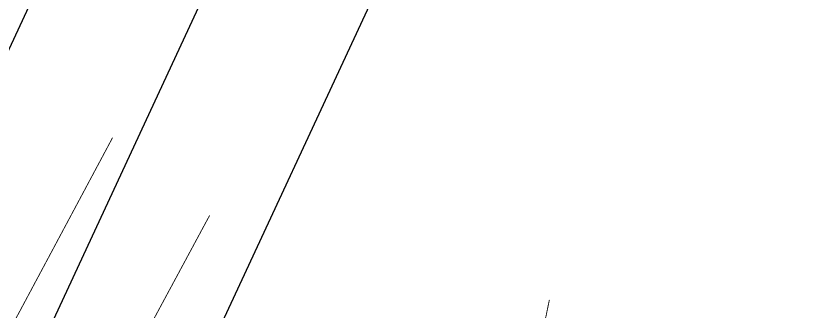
# Model space of a CAD drawing. Extents: x 529262 to 576451, y 2694391 to 2717535.
# Drawn here: x 563864.7 to 563957.3, y 2711501.2 to 2711535.7 of the extents above; entities that cross this region are included whole.
import ezdxf
from ezdxf.xclip import XClip

# ---------------------------------------------------------------- set-up
doc = ezdxf.new("R2010")
doc.units = 0
doc.header["$XCLIPFRAME"] = 0
for name, color, linetype in [('DLSS', 4, 'Continuous'), ('PP-COM', 7, 'Continuous'), ('RD-中线', 40, 'Continuous'), ('RD-红线', 7, 'Continuous')]:
    doc.layers.add(name, color=color, linetype=linetype)

# ---------------------------------------------------------------- blocks, each defined once
blk = doc.blocks.new('A$C19FD0107')
at = {"layer": 'RD-中线', "color": 8, "linetype": 'Continuous', "flags": 128}
blk.add_lwpolyline([(-7165.183, 17031.493), (-7087.981, 17197.69, 0.013348), (-7081.624, 17212.389), (-6971.275, 17487.494, -0.036527), (-6952.058, 17526.824), (-6939.999, 17547.524, -0.14412), (-6816.846, 17663.877), (-6390.938, 17880.624, 0.037294), (-6346.361, 17907.667), (-5306.078, 18650.104, -0.285876), (-4936.822, 18673.381), (-4885.582, 18645.79, 0.191634), (-4628.514, 18616.027), (-4407.525, 18675.623, -0.159687), (-4189.832, 18664.011), (-4046.788, 18608.532)], format="xyb", dxfattribs=at)
at = {"layer": 'RD-红线', "color": 8, "linetype": 'Continuous', "flags": 128}
for points in [[(-7171.364, 17060.912), (-7110.673, 17191.567)], [(-7125.043, 17075.177), (-7076.88, 17178.861)]]:
    blk.add_lwpolyline(points, dxfattribs=at)

msp = doc.modelspace()

# ---------------------------------------------------------------- linework, layer by layer
at = {"layer": 'DLSS', "linetype": 'Continuous', "const_width": 0.1, "flags": 128}
msp.add_lwpolyline([(563876.028, 2711521.486), (563839.516, 2711453.193), (563836.721, 2711447.607), (563836.417, 2711447.185), (563830.588, 2711440.046), (563821.426, 2711430.509), (563818.307, 2711427.91), (563813.569, 2711425.062), (563806.966, 2711422.185), (563794.742, 2711418.994), (563778.152, 2711415.331), (563616.401, 2711406.543)], dxfattribs=at)
at = {"layer": 'DLSS', "linetype": 'Continuous', "flags": 128}
msp.add_lwpolyline([(563914.602, 2711444.575, 0.1, 0.1, 0), (563903.116, 2711444.738, 0.1, 0.1, 0), (563891.91, 2711444.238, 0.1, 0.1, 0), (563885.644, 2711443.876, 0.1, 0.1, 0), (563875.503, 2711440.629, 0.1, 0.1, 0), (563871.163, 2711439.338, 0.1, 0.1, 0), (563868.25, 2711439.245, 0, 0, 0), (563863.673, 2711442.713, 0, 0, 0), (563859.837, 2711446.461, 0.1, 0.1, 0), (563856.955, 2711449.886, 0.1, 0.1, 0), (563854.763, 2711451.943, 0.1, 0.1, 0), (563887.337, 2711512.401, 0.1, 0.1, 0)], format="xyseb", dxfattribs=at)
at = {"layer": 'DLSS', "linetype": 'Continuous', "lineweight": -2, "const_width": 0.1, "flags": 128}
msp.add_lwpolyline([(563926.965, 2711502.568), (563926.568, 2711500.605), (563925.472, 2711497.51), (563921.628, 2711490.118), (563921.225, 2711488.96), (563920.185, 2711485.955), (563917.681, 2711478.94), (563917.38, 2711476.473), (563917.03, 2711472.12), (563917.332, 2711460.395), (563917.784, 2711445.572), (563918.028, 2711445.095), (563918.698, 2711444.581)], dxfattribs=at)
msp.add_lwpolyline([(563926.965, 2711502.568), (563926.568, 2711500.605), (563925.472, 2711497.51), (563921.628, 2711490.118), (563921.225, 2711488.96), (563920.185, 2711485.955), (563917.681, 2711478.94), (563917.38, 2711476.473), (563917.03, 2711472.12), (563917.332, 2711460.395), (563917.784, 2711445.572), (563918.028, 2711445.095), (563918.698, 2711444.581)], dxfattribs=at)

# ---------------------------------------------------------------- block references
at = {"layer": 'PP-COM'}
ref = msp.add_blockref('A$C19FD0107', (570997.993, 2694390.603), dxfattribs=at)
XClip(ref).set_block_clipping_path([(-9366.4383134884, 14428.6043910822), (-3328.4480743363, 17452.7484863754)])

doc.saveas('drawing.dxf')
